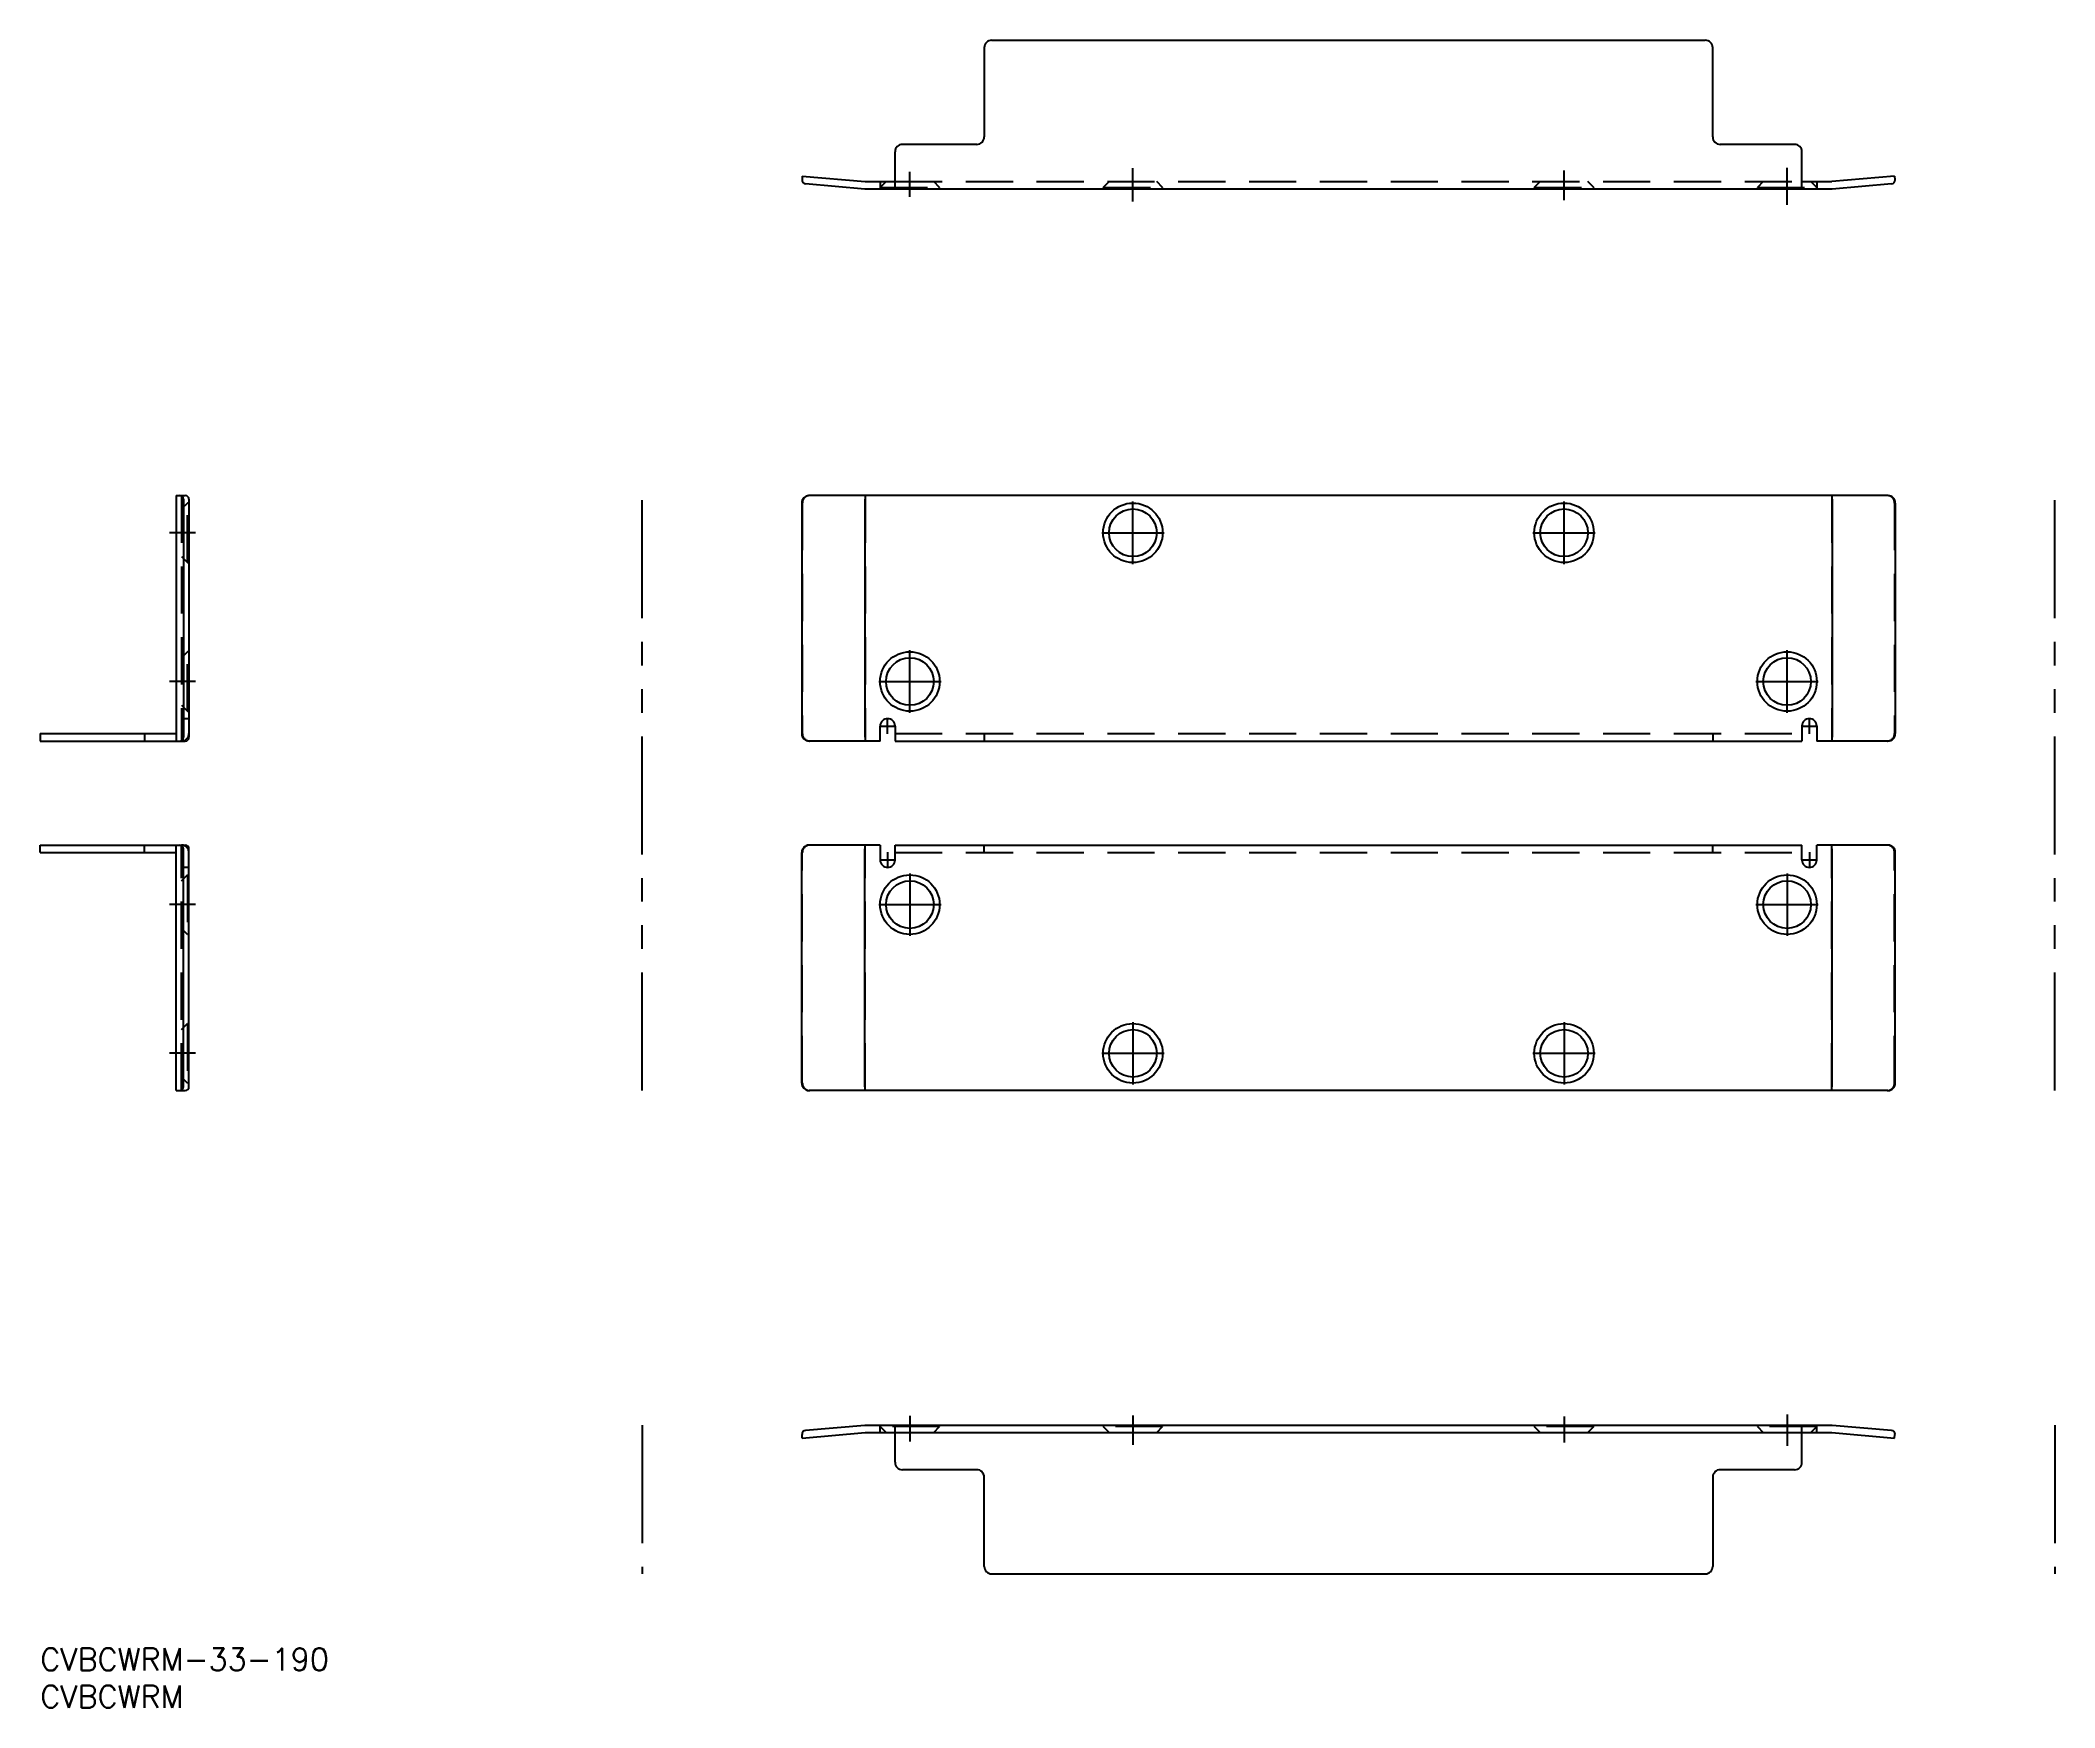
# Model space of a CAD drawing. Extents: x 0 to 271, y -8 to 216.
import ezdxf

# ---------------------------------------------------------------- set-up
doc = ezdxf.new("R2010")
doc.units = 0
doc.header["$LTSCALE"] = 0.5
for name, pattern in [('CENTER', [50.8, 31.75, -6.35, 6.35, -6.35]), ('DASHED', [19.05, 12.7, -6.35]), ('PHANTOM', [63.5, 31.75, -6.35, 6.35, -6.35, 6.35, -6.35])]:
    doc.linetypes.add(name, pattern=pattern)
for name, color, linetype in [('MSM_CENTER', 1, 'CENTER'), ('MSM_CONTINUOUS', 7, 'CONTINUOUS'), ('MSM_DASHED', 4, 'DASHED'), ('MSM_IMAGINARY', 6, 'PHANTOM'), ('MSM_PART_NUMBER', 7, 'CONTINUOUS')]:
    doc.layers.add(name, color=color, linetype=linetype)
doc.styles.get("Standard").update_dxf_attribs({"font": 'txt.shx', "height": 3, "bigfont": 'bigfont.shx'})

msp = doc.modelspace()

# ---------------------------------------------------------------- linework, layer by layer
at = {"layer": 'MSM_CENTER'}
for p, q in [((116.98, 195.17), (116.98, 198.53)), ((146.98, 194.55), (146.98, 199.05)), ((204.98, 194.71), (204.98, 198.71)), ((234.98, 194.09), (234.98, 199.1)), ((146.98, 145.8), (146.98, 154.2)), ((204.98, 145.8), (204.98, 154.2)), ((20.86, 150), (17.39, 150)), ((142.78, 150), (151.18, 150)), ((200.78, 150), (209.18, 150)), ((116.98, 125.8), (116.98, 134.2)), ((234.98, 125.8), (234.98, 134.2)), ((20.86, 130), (17.39, 130)), ((112.78, 130), (121.18, 130)), ((230.78, 130), (239.18, 130)), ((113.98, 122.95), (113.98, 125.05)), ((237.98, 122.95), (237.98, 125.05)), ((112.93, 124), (115.03, 124)), ((236.93, 124), (239.03, 124)), ((112.93, 106), (115.03, 106)), ((113.98, 107.05), (113.98, 104.95)), ((236.93, 106), (239.03, 106)), ((237.98, 107.05), (237.98, 104.95)), ((116.98, 104.2), (116.98, 95.8)), ((234.98, 104.2), (234.98, 95.8)), ((20.86, 100), (17.39, 100)), ((112.78, 100), (121.18, 100)), ((230.78, 100), (239.18, 100)), ((146.98, 84.2), (146.98, 75.8)), ((204.98, 84.2), (204.98, 75.8)), ((20.86, 80), (17.39, 80)), ((142.78, 80), (151.18, 80)), ((200.78, 80), (209.18, 80)), ((116.98, 31.25), (116.98, 27.79)), ((146.98, 31.31), (146.98, 27.34)), ((204.98, 31.14), (204.98, 27.65)), ((234.98, 31.43), (234.98, 27.22))]:
    msp.add_line(p, q, dxfattribs=at)
at = {"layer": 'MSM_CONTINUOUS'}
for p, q in [((126.98, 215.23), (126.98, 203.23)), ((127.98, 216.23), (223.98, 216.23)), ((224.98, 203.23), (224.98, 215.23)), ((114.98, 196.23), (114.98, 201.23)), ((125.98, 202.23), (115.98, 202.23)), ((235.98, 202.23), (225.98, 202.23)), ((236.98, 196.23), (236.98, 201.23)), ((102.51, 197.97), (102.47, 197.47)), ((102.51, 197.97), (110.98, 197.23)), ((249.45, 197.97), (240.98, 197.23)), ((249.45, 197.97), (249.49, 197.47)), ((110.94, 196.23), (102.93, 196.93)), ((241.03, 196.23), (110.94, 196.23)), ((110.98, 197.23), (114.98, 197.23)), ((112.98, 197.23), (112.98, 196.23)), ((236.98, 197.23), (240.98, 197.23)), ((238.98, 197.23), (238.98, 196.23)), ((249.04, 196.93), (241.03, 196.23)), ((18.26, 155), (18.26, 122)), ((18.26, 155), (19.5, 155)), ((19.26, 154.5), (19.26, 122.5)), ((20, 154.5), (20, 122.5)), ((248.54, 155), (103.43, 155)), ((110.94, 154.5), (110.94, 122.5)), ((241.03, 154.5), (241.03, 122.5)), ((102.43, 154), (102.43, 123)), ((249.54, 154), (249.54, 123)), ((0, 123), (0, 122)), ((0, 123), (18.26, 123)), ((0, 122), (19.5, 122)), ((14, 123), (14, 122)), ((112.98, 122), (103.43, 122)), ((112.98, 122), (112.98, 124)), ((114.98, 124), (114.98, 122)), ((114.98, 122), (236.98, 122)), ((236.98, 124), (236.98, 122)), ((238.98, 124), (238.98, 122)), ((248.54, 122), (238.98, 122)), ((0, 107), (0, 108)), ((0, 108), (19.5, 108)), ((0, 107), (18.26, 107)), ((14, 107), (14, 108)), ((18.26, 75), (18.26, 108)), ((19.26, 75.5), (19.26, 107.5)), ((20, 75.5), (20, 107.5)), ((102.43, 76), (102.43, 107)), ((112.98, 108), (103.43, 108)), ((110.94, 75.5), (110.94, 107.5)), ((112.98, 108), (112.98, 106)), ((114.98, 106), (114.98, 108)), ((114.98, 108), (236.98, 108)), ((236.98, 106), (236.98, 108)), ((248.54, 108), (238.98, 108)), ((238.98, 106), (238.98, 108)), ((241.03, 75.5), (241.03, 107.5)), ((249.54, 76), (249.54, 107)), ((18.26, 75), (19.5, 75)), ((248.54, 75), (103.43, 75)), ((102.93, 29.3), (110.94, 30)), ((110.94, 30), (241.03, 30)), ((114.98, 29), (114.98, 30)), ((236.98, 29), (236.98, 30)), ((241.03, 30), (249.04, 29.3)), ((102.51, 28.26), (102.47, 28.76)), ((102.51, 28.26), (110.98, 29)), ((110.98, 29), (240.98, 29)), ((114.98, 25), (114.98, 29)), ((236.98, 25), (236.98, 29)), ((240.98, 29), (249.45, 28.26)), ((249.45, 28.26), (249.49, 28.76)), ((125.98, 24), (115.98, 24)), ((126.98, 11), (126.98, 23)), ((224.98, 23), (224.98, 11)), ((235.98, 24), (225.98, 24)), ((127.98, 10), (223.98, 10))]:
    msp.add_line(p, q, dxfattribs=at)
for centre, radius in [((146.98, 150), 4), ((146.98, 150), 3.2), ((204.98, 150), 4), ((204.98, 150), 3.2), ((116.98, 130), 4), ((116.98, 130), 3.2), ((234.98, 130), 4), ((234.98, 130), 3.2), ((116.98, 100), 4), ((116.98, 100), 3.2), ((234.98, 100), 4), ((234.98, 100), 3.2), ((146.98, 80), 4), ((146.98, 80), 3.2), ((204.98, 80), 4), ((204.98, 80), 3.2)]:
    msp.add_circle(centre, radius, dxfattribs=at)
for centre, radius, start, end in [((127.98, 215.23), 1, 90, 180), ((223.98, 215.23), 1, 0, 90), ((115.98, 201.23), 1, 90, 180), ((125.98, 203.23), 1, 270, 0), ((225.98, 203.23), 1, 180, 270), ((235.98, 201.23), 1, 0, 90), ((102.97, 197.43), 0.5, 175, 265), ((249, 197.43), 0.5, 275, 5), ((18.76, 154.5), 0.5, 0, 90), ((19.5, 154.5), 0.5, 0, 90), ((103.43, 154), 1, 90, 180), ((248.54, 154), 1, 0, 90), ((113.98, 124), 1, 0, 180), ((237.98, 124), 1, 0, 180), ((18.76, 122.5), 0.5, 270, 0), ((19.5, 122.5), 0.5, 270, 0), ((103.43, 123), 1, 180, 270), ((248.54, 123), 1, 270, 0), ((18.76, 107.5), 0.5, 0, 90), ((19.5, 107.5), 0.5, 0, 90), ((103.43, 107), 1, 90, 180), ((113.98, 106), 1, 180, 0), ((237.98, 106), 1, 180, 0), ((248.54, 107), 1, 0, 90), ((103.43, 76), 1, 180, 270), ((248.54, 76), 1, 270, 0), ((18.76, 75.5), 0.5, 270, 0), ((19.5, 75.5), 0.5, 270, 0), ((102.97, 28.8), 0.5, 95, 185), ((249, 28.8), 0.5, 355, 85), ((115.98, 25), 1, 180, 270), ((235.98, 25), 1, 270, 0), ((125.98, 23), 1, 0, 90), ((225.98, 23), 1, 90, 180), ((127.98, 11), 1, 180, 270), ((223.98, 11), 1, 270, 0)]:
    msp.add_arc(centre, radius, start, end, dxfattribs=at)
at = {"layer": 'MSM_DASHED'}
for p, q in [((113.78, 197.23), (112.98, 196.43)), ((112.98, 196.43), (112.98, 196.23)), ((112.98, 196.43), (120.98, 196.43)), ((114.98, 197.23), (236.98, 197.23)), ((120.98, 196.43), (120.18, 197.23)), ((120.98, 196.23), (120.98, 196.43)), ((143.78, 197.23), (142.98, 196.43)), ((142.98, 196.43), (142.98, 196.23)), ((142.98, 196.43), (150.98, 196.43)), ((150.98, 196.43), (150.18, 197.23)), ((150.98, 196.23), (150.98, 196.43)), ((201.78, 197.23), (200.98, 196.43)), ((200.98, 196.43), (200.98, 196.23)), ((200.98, 196.43), (208.98, 196.43)), ((208.98, 196.43), (208.18, 197.23)), ((208.98, 196.23), (208.98, 196.43)), ((231.78, 197.23), (230.98, 196.43)), ((230.98, 196.43), (230.98, 196.23)), ((230.98, 196.43), (238.98, 196.43)), ((238.98, 196.43), (238.18, 197.23)), ((238.98, 196.23), (238.98, 196.43)), ((19, 155), (19, 122)), ((110.98, 155), (110.98, 122)), ((240.98, 155), (240.98, 122)), ((19.8, 154), (19, 153.2)), ((20, 154), (19.8, 154)), ((19.8, 146), (19.8, 154)), ((102.51, 154), (102.51, 123)), ((249.45, 154), (249.45, 123)), ((19, 146.8), (19.8, 146)), ((19.8, 146), (20, 146)), ((19.8, 134), (19, 133.2)), ((20, 134), (19.8, 134)), ((19.8, 126), (19.8, 134)), ((19, 126.8), (19.8, 126)), ((20, 125), (19, 125)), ((19.8, 126), (20, 126)), ((114.98, 123), (236.98, 123)), ((126.98, 123), (126.98, 122)), ((224.98, 123), (224.98, 122)), ((19, 75), (19, 108)), ((102.51, 76), (102.51, 107)), ((110.98, 75), (110.98, 108)), ((114.98, 107), (236.98, 107)), ((126.98, 107), (126.98, 108)), ((224.98, 107), (224.98, 108)), ((240.98, 75), (240.98, 108)), ((249.45, 76), (249.45, 107)), ((20, 105), (19, 105)), ((19, 103.2), (19.8, 104)), ((19.8, 104), (20, 104)), ((19.8, 104), (19.8, 96)), ((19.8, 96), (19, 96.8)), ((20, 96), (19.8, 96)), ((19, 83.2), (19.8, 84)), ((19.8, 84), (20, 84)), ((19.8, 84), (19.8, 76)), ((19.8, 76), (19, 76.8)), ((20, 76), (19.8, 76)), ((112.98, 29), (112.98, 30)), ((112.98, 30), (112.98, 29.8)), ((120.98, 29.8), (120.98, 30)), ((142.98, 30), (142.98, 29.8)), ((150.98, 29.8), (150.98, 30)), ((200.98, 30), (200.98, 29.8)), ((208.98, 29.8), (208.98, 30)), ((230.98, 30), (230.98, 29.8)), ((238.98, 29), (238.98, 30)), ((238.98, 29.8), (238.98, 30)), ((120.98, 29.8), (112.98, 29.8)), ((112.98, 29.8), (113.78, 29)), ((120.18, 29), (120.98, 29.8)), ((150.98, 29.8), (142.98, 29.8)), ((142.98, 29.8), (143.78, 29)), ((150.18, 29), (150.98, 29.8)), ((208.98, 29.8), (200.98, 29.8)), ((200.98, 29.8), (201.78, 29)), ((208.18, 29), (208.98, 29.8)), ((238.98, 29.8), (230.98, 29.8)), ((230.98, 29.8), (231.78, 29)), ((238.18, 29), (238.98, 29.8))]:
    msp.add_line(p, q, dxfattribs=at)
for centre, start, end in [((103.51, 154), 90, 180), ((248.45, 154), 0, 90), ((19, 123), 270, 0), ((103.51, 123), 180, 270), ((248.45, 123), 270, 0), ((19, 107), 0, 90), ((103.51, 107), 90, 180), ((248.45, 107), 0, 90), ((103.51, 76), 180, 270), ((248.45, 76), 270, 0)]:
    msp.add_arc(centre, 1, start, end, dxfattribs=at)
at = {"layer": 'MSM_IMAGINARY'}
for p, q in [((80.98, 75), (80.98, 155.47)), ((270.98, 75), (270.98, 154.45)), ((80.98, 30), (80.98, 10)), ((270.98, 30), (270.98, 10))]:
    msp.add_line(p, q, dxfattribs=at)

# ---------------------------------------------------------------- texts
at = {"layer": 'MSM_PART_NUMBER'}
for s, p in [('CVBCWRM-33-190 ', (0, -3)), ('CVBCWRM', (0, -8))]:
    msp.add_text(s, height=3, dxfattribs=at).set_placement(p)

doc.saveas('drawing.dxf')
